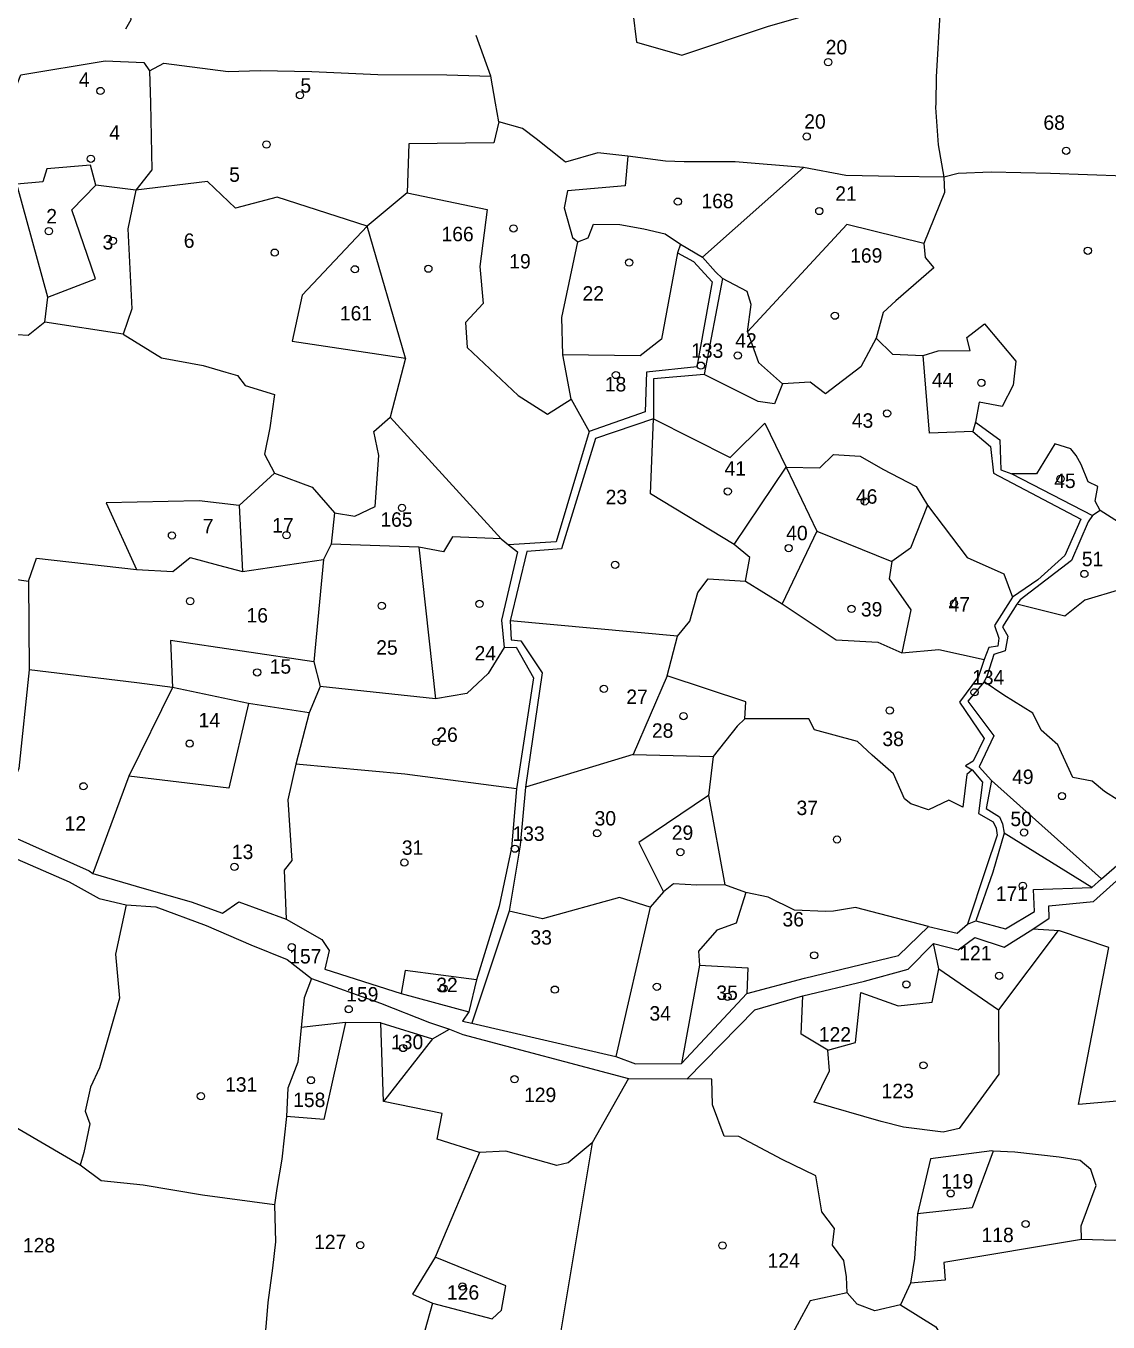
# Model space of a CAD drawing. Extents: x 176571 to 180224, y 250857 to 253450.
# Drawn here: x 178553.2 to 178853, y 252112.3 to 252471.4 of the extents above; entities that cross this region are included whole.
import ezdxf
from ezdxf.enums import TextEntityAlignment as Align

# ---------------------------------------------------------------- set-up
doc = ezdxf.new("R2010")
doc.units = 0
for name, color, linetype in [('1602', 240, 'Continuous'), ('1603', 240, 'Continuous'), ('A_POINTS', 252, 'Continuous')]:
    doc.layers.add(name, color=color, linetype=linetype)
doc.styles.add('HEBTXT', font='hebtxt.shx')

# ---------------------------------------------------------------- blocks, each defined once
blk = doc.blocks.new('1603')
at = {"layer": 'A_POINTS'}
blk.add_circle((0, 0), 0.25, dxfattribs=at)
at = {"style": 'HEBTXT'}
blk.add_attdef('PARCEL_NUM', text='', height=2, dxfattribs=at).set_placement((0, 1), align=Align.CENTER)
at = {"style": 'HEBTXT', "flags": 1}
blk.add_attdef('LOT_NUM', text='', height=2, dxfattribs=at).set_placement((0, -2.5), align=Align.CENTER)

msp = doc.modelspace()

# ---------------------------------------------------------------- linework, layer by layer
at = {"layer": '1602'}
for points in [[(178663.54, 252545.74), (178657.29, 252550.94), (178651.67, 252552.08), (178650.02, 252543.27), (178646.9, 252541.8), (178642.74, 252542.24), (178639.29, 252544.35), (178636, 252546.5), (178632.12, 252549.43), (178589.02, 252557), (178589.76, 252549.09), (178585.31, 252537.58), (178584.9, 252530.74), (178582.9, 252521.98), (178582.79, 252505.95), (178583.25, 252492.34), (178580.95, 252485.83), (178581.8, 252476.92), (178582.22, 252473.14), (178580.78, 252470.53)], [(178720.33, 252483.68), (178722.38, 252466.96), (178734.88, 252463.33), (178758.59, 252471.33), (178805.37, 252484.81), (178806.41, 252474.67), (178805.35, 252457.38), (178805.24, 252450)], [(178683.31, 252450), (178681.98, 252457.51), (178677.92, 252468.75)], [(178549.48, 252451.95), (178551.81, 252457.93), (178575.15, 252461.74), (178585.83, 252461.33), (178587.46, 252459), (178591.39, 252461.15), (178609.21, 252458.82), (178618.09, 252459.12), (178632.37, 252458.8), (178650.66, 252457.95), (178669.77, 252457.91), (178681.98, 252457.51)], [(178587.46, 252459), (178587.67, 252450)], [(178658.31, 252379.36), (178647.69, 252415.95), (178622.84, 252424.01), (178611.29, 252420.95), (178603.54, 252428.32), (178583.64, 252425.94), (178572.6, 252427.31), (178571.1, 252432.89), (178558.99, 252431.86), (178557.86, 252428.28), (178550.66, 252427.56), (178548.93, 252432.96), (178549.43, 252450)], [(178587.67, 252450), (178588.09, 252431.59), (178583.64, 252425.94), (178581.43, 252415.24), (178582.55, 252393.03), (178580.11, 252386.03), (178558.39, 252389.33), (178559.31, 252396.27), (178550.66, 252427.56)], [(178885.2, 252431.83), (178877.6, 252431.63), (178867.76, 252429.47), (178837, 252430.6), (178820.57, 252430.9), (178811.41, 252430.54), (178807.45, 252429.57), (178793.88, 252429.72), (178780.32, 252429.99), (178768.64, 252432.23), (178749.64, 252433.83), (178735.52, 252433.76), (178730.38, 252434.02), (178719.91, 252435.32), (178711.67, 252436.31), (178702.71, 252433.66), (178701.71, 252434.41), (178694.56, 252440.13), (178690.74, 252443.02), (178684.23, 252444.84), (178683.31, 252450)], [(178805.24, 252450), (178805.22, 252448.87), (178805.94, 252438.49), (178807.45, 252429.57), (178807.7, 252425.33), (178801.98, 252411.13), (178802.3, 252407.3), (178804.72, 252404.41), (178794.18, 252395.28), (178790.71, 252392.04), (178788.74, 252384.97), (178793.31, 252380.48), (178801.72, 252380.12), (178805.91, 252381.41), (178814.78, 252381.51), (178813.88, 252385.1), (178818.79, 252388.92), (178827.46, 252378.55), (178826.7, 252371.91), (178823.61, 252366.04), (178817.28, 252367.22), (178816.27, 252361.66), (178815.48, 252359.1), (178803.52, 252358.63), (178801.72, 252380.12)], [(178684.23, 252444.84), (178682.8, 252439.09), (178659.3, 252438.74), (178658.77, 252425.23), (178680.95, 252420.57), (178678.91, 252404.83), (178679.86, 252394.58), (178674.97, 252389.23), (178675.39, 252382.33), (178689.52, 252369.01), (178697.73, 252363.84), (178704.22, 252368.02), (178701.92, 252380.33)], [(178719.91, 252435.32), (178719.16, 252427.14), (178703.26, 252425.8), (178702.33, 252421.01), (178704.62, 252412.83), (178706.06, 252411.62), (178708.91, 252412.71), (178710.43, 252416.51), (178717.74, 252416.42), (178724.39, 252415.27), (178730.27, 252413.84), (178734.53, 252411.02), (178740.61, 252407.39), (178744.24, 252403.27), (178746.14, 252401.44), (178741.09, 252374.9), (178727.04, 252373.68), (178727.01, 252362.59), (178711, 252357.11), (178701.54, 252326.6), (178691.92, 252325.87), (178687.32, 252306.64), (178687.58, 252301.32), (178690.34, 252301.07), (178696.25, 252292.25), (178691.59, 252260.51), (178690.12, 252244.45), (178687.03, 252226.15), (178676.71, 252195.17)], [(178768.64, 252432.23), (178740.61, 252407.39)], [(178559.31, 252396.27), (178572.5, 252401.42), (178565.93, 252420.53), (178572.6, 252427.31)], [(178658.77, 252425.23), (178647.69, 252415.95), (178629.7, 252396.86), (178627, 252384.1), (178658.31, 252379.36), (178654.1, 252363.03), (178684.81, 252329.36), (178686.91, 252327.69)], [(178801.98, 252411.13), (178780.61, 252416.4), (178753.08, 252386.67), (178756.1, 252378.2), (178762.8, 252372.26)], [(178733.68, 252408.61), (178738.17, 252406.16), (178743.35, 252400.51), (178739.07, 252376.98), (178725.11, 252375.47), (178724.77, 252364.54), (178709.2, 252359.12), (178700.08, 252328.54), (178686.91, 252327.69), (178689.37, 252325.73), (178684.91, 252306.76), (178685.72, 252299.19), (178689.03, 252299.31), (178693.77, 252290.84), (178689.1, 252260.05), (178687.72, 252243.7), (178684.27, 252227.55), (178678.02, 252207.12), (178675.92, 252198.3)], [(178734.53, 252411.02), (178733.68, 252408.61), (178729.26, 252384.7), (178723.4, 252380), (178701.92, 252380.33), (178701.64, 252390.64), (178706.06, 252411.62)], [(178753.08, 252386.67), (178754.15, 252394.3), (178752.99, 252397.86), (178746.14, 252401.44)], [(178558.39, 252389.33), (178553.79, 252385.66), (178547.73, 252386.04), (178536.37, 252380.3), (178525.09, 252382.16), (178518.63, 252381.9), (178508.16, 252381.7), (178502.97, 252381.64), (178499.24, 252381.46), (178493.21, 252377.85), (178486.22, 252380.31)], [(178580.11, 252386.03), (178590.71, 252379.53), (178602.3, 252377.39), (178608.56, 252375.54), (178611.84, 252374.55), (178613.91, 252371.83), (178622.09, 252369.31), (178620.8, 252360.09), (178619.33, 252352.75), (178622.05, 252347.54), (178632.45, 252343.63), (178638.72, 252336.52), (178644.29, 252335.65), (178649.95, 252338.34), (178650.93, 252352.41), (178649.56, 252359.04), (178654.1, 252363.03)], [(178788.74, 252384.97), (178784.52, 252376.96), (178774.72, 252369.54), (178770.47, 252372.75), (178762.8, 252372.26), (178760.54, 252366.7), (178756.08, 252367.36), (178741.09, 252374.9)], [(178704.22, 252368.02), (178709.2, 252359.12)], [(178752.5, 252317.62), (178753.77, 252324.19), (178749.43, 252327.81), (178726.23, 252341.82), (178727.01, 252362.59), (178748.32, 252351.9), (178757.94, 252361.36), (178763.8, 252349.2), (178772.3, 252331.5), (178793.08, 252323.05), (178792.37, 252318.29), (178798.34, 252309.69), (178795.88, 252297.76)], [(178815.48, 252359.1), (178820.4, 252354.92), (178821.22, 252347.57), (178845.43, 252334.82), (178841, 252324.68), (178833.51, 252317.95), (178826.54, 252313.15), (178821.5, 252305.31), (178822.69, 252301.81), (178822.42, 252299.56), (178819.96, 252299.19), (178818.65, 252295.91), (178817.08, 252291.22), (178811.84, 252284.12), (178818.69, 252273.98), (178815.59, 252267.77), (178813.53, 252266.47), (178815.38, 252265.32), (178818.23, 252261.95), (178817.11, 252253.27), (178821.12, 252250.93), (178821.94, 252249.13), (178822.24, 252247.22), (178819.08, 252237.91), (178814.06, 252222.56)], [(178816.27, 252361.66), (178822.96, 252356.81), (178823.28, 252348.49), (178826.3, 252347.37), (178848.66, 252335.84), (178847.48, 252334.01), (178842.85, 252323.34), (178828.65, 252312.4), (178827.67, 252311.24), (178823.78, 252304.92), (178825.18, 252302.37), (178824.52, 252298.27), (178821.38, 252297.28), (178819.53, 252291.46), (178818.7, 252289.72), (178814.1, 252284.37), (178821.31, 252274.73), (178817.27, 252266.21), (178820.65, 252262.38), (178819.23, 252254.6), (178822.93, 252252.33), (178823.74, 252250.34), (178824.2, 252247.81), (178821.06, 252236.95), (178816.33, 252223.47)], [(178479.33, 252355.92), (178481.94, 252355.85), (178481.86, 252343.48), (178485.04, 252337.9), (178498.76, 252333.77), (178506.76, 252333.16), (178519.36, 252333.58), (178526.69, 252329.67), (178532.94, 252324.57), (178536.11, 252321.64), (178541.82, 252319.36), (178553.87, 252317.62), (178556.11, 252323.98), (178583.86, 252320.82), (178593.9, 252320.3), (178598.66, 252324.19), (178606.56, 252322.05), (178613.2, 252320.3), (178635.63, 252323.58)], [(178850.79, 252337.2), (178849.42, 252339.81), (178850.15, 252343.87), (178847.48, 252345.13), (178845.55, 252349.89), (178844.18, 252352.47), (178842.66, 252354.31), (178838.25, 252355.68), (178833.2, 252347.36), (178826.3, 252347.37)], [(178749.43, 252327.81), (178763.8, 252349.2), (178773.14, 252349.04), (178776.91, 252352.7), (178784.28, 252352.26), (178790.55, 252348.63), (178799.78, 252343.86), (178802.97, 252338.69), (178813.95, 252324.17), (178824.08, 252319.6), (178826.54, 252313.15)], [(178622.05, 252347.54), (178612.31, 252338.58), (178613.2, 252320.3)], [(178612.31, 252338.58), (178601.18, 252339.85), (178575.47, 252339.28), (178583.86, 252320.82)], [(178802.97, 252338.69), (178798.25, 252326.71), (178793.08, 252323.05)], [(178874.85, 252335.06), (178871.14, 252335.01), (178869.68, 252338.03), (178866.4, 252339.24), (178860.11, 252336.25), (178858.24, 252335.01), (178855.86, 252333.94), (178850.79, 252337.2), (178848.66, 252335.84)], [(178638.72, 252336.52), (178637.73, 252327.87), (178635.63, 252323.58), (178632.93, 252295.26), (178634.71, 252288.41), (178631.69, 252281.14), (178627.97, 252266.87), (178625.71, 252257), (178626.89, 252240.19), (178624.76, 252237.49), (178625.25, 252223.93)], [(178684.81, 252329.36), (178671.41, 252329.91), (178668.9, 252325.78), (178662, 252327.07), (178637.73, 252327.87)], [(178772.3, 252331.5), (178762.69, 252311.29)], [(178662, 252327.07), (178666.62, 252284.97)], [(178553.87, 252317.62), (178554.05, 252293.01), (178551.22, 252265.75), (178548.13, 252258.41), (178544.74, 252253.22)], [(178730.81, 252291.41), (178733.73, 252302.37), (178737.13, 252306.51), (178739.37, 252314.5), (178742.22, 252318.27), (178752.5, 252317.62), (178762.69, 252311.29), (178777.69, 252301.37), (178789.24, 252300.73), (178795.88, 252297.76), (178806.1, 252298.7), (178818.65, 252295.91)], [(178872.31, 252310.04), (178856.42, 252315.29), (178846.54, 252312.33), (178841.04, 252307.95), (178827.67, 252311.24)], [(178733.73, 252302.37), (178687.32, 252306.64)], [(178632.93, 252295.26), (178593.28, 252301.15), (178593.82, 252288.14), (178581.66, 252263.61), (178571.74, 252236.59)], [(178685.72, 252299.19), (178681.21, 252291.98), (178675.33, 252286.45), (178666.62, 252284.97), (178634.71, 252288.41)], [(178631.69, 252281.14), (178614.83, 252283.74), (178593.82, 252288.14), (178583.93, 252289.42), (178554.05, 252293.01)], [(178815.38, 252265.32), (178813.83, 252264.04), (178812.76, 252254.95), (178808.9, 252256.97), (178803.25, 252254.28), (178798.33, 252255.91), (178796.61, 252257.31), (178793.53, 252264.22), (178787.67, 252269.41), (178783.56, 252273.22), (178771.62, 252276.38), (178770.07, 252279.44), (178752.34, 252279.48), (178752.67, 252284.22), (178730.81, 252291.41), (178721.45, 252269.54), (178691.59, 252260.51)], [(178867.98, 252249.72), (178859.61, 252254.53), (178852.03, 252259.37), (178848.57, 252262.24), (178843.22, 252263.17), (178839.08, 252272.24), (178834.44, 252276.35), (178832.1, 252281.08), (178824.14, 252286.01), (178818.7, 252289.72)], [(178614.83, 252283.74), (178609.44, 252260.23), (178581.66, 252263.61)], [(178752.34, 252279.48), (178750.26, 252277.41), (178743.56, 252269.04), (178742.29, 252258.2), (178746.82, 252233.45)], [(178721.45, 252269.54), (178743.56, 252269.04)], [(178689.1, 252260.05), (178658.2, 252264.14), (178627.97, 252266.87)], [(178851.19, 252235.14), (178820.65, 252262.38)], [(178742.29, 252258.2), (178722.96, 252245.2), (178729.84, 252231.49)], [(178545.43, 252248.59), (178570.74, 252237.38), (178571.74, 252236.59), (178585.96, 252232.45), (178599.01, 252228.76), (178607.65, 252225.59), (178612.17, 252228.75), (178625.25, 252223.93), (178635.17, 252218.35), (178637.2, 252215.25), (178636.01, 252210.12), (178657.18, 252203.33), (178675.92, 252198.3), (178674.18, 252195.73), (178676.71, 252195.17), (178716.6, 252185.94), (178722.09, 252183.89), (178734.83, 252183.95), (178752.94, 252203.41), (178768.86, 252207.59), (178794.93, 252213.89), (178803.21, 252221.92), (178811.14, 252220.04), (178814.06, 252222.56), (178816.33, 252223.47), (178824.58, 252221.27), (178832.63, 252226.05), (178832.32, 252232.2), (178848.47, 252232.74), (178851.19, 252235.14), (178867.98, 252249.72)], [(178547.16, 252242.11), (178565.21, 252234.3), (178573.46, 252229.67), (178580.96, 252227.93), (178589.15, 252227.39), (178603.09, 252222.24), (178615.49, 252216.83), (178625.58, 252212.81), (178632.32, 252207.51), (178651.4, 252200.67), (178665.01, 252195.37), (178670.5, 252193.44), (178674.19, 252191.97), (178720.12, 252179.85), (178736.36, 252179.69), (178755.12, 252198.81), (178768.4, 252202.76), (178785.55, 252206.75), (178797.64, 252210.11), (178804.6, 252217.24), (178811.45, 252215.45), (178816.04, 252218.92), (178824.24, 252216.18), (178832.17, 252221.18), (178836.68, 252224.25), (178836.57, 252227.69), (178848.99, 252228.85), (178870.72, 252248.39)], [(178848.47, 252232.74), (178824.2, 252247.81)], [(178803.21, 252221.92), (178783, 252227.22), (178776.9, 252226.16), (178774.74, 252226.08), (178766.14, 252226.47), (178758.82, 252230.02), (178752.62, 252231.36), (178746.82, 252233.45), (178739.1, 252233.41), (178732.62, 252233.76), (178729.84, 252231.49), (178726.12, 252227.26), (178717.63, 252229.92), (178696.33, 252224.09), (178687.03, 252226.15)], [(178752.62, 252231.36), (178749.98, 252222.81), (178744.57, 252220.94), (178739.48, 252215.11), (178739.83, 252211.25), (178734.83, 252183.95)], [(178580.96, 252227.93), (178577.98, 252214.26), (178579.14, 252202.03), (178575.45, 252189.1), (178573.56, 252182.77), (178571.06, 252177.37), (178569.61, 252170.8), (178570.89, 252167.27), (178569.25, 252159.27), (178568.25, 252155.82)], [(178726.12, 252227.26), (178716.6, 252185.94)], [(178839.15, 252220.82), (178822.67, 252198.88), (178822.68, 252181.05), (178811.75, 252165.94), (178807.28, 252164.91), (178796.32, 252166.31), (178790.1, 252167.93), (178771.54, 252173.29), (178775.77, 252181.97), (178775.36, 252187.68), (178768, 252192.09), (178768.4, 252202.76)], [(178897.26, 252177.09), (178844.82, 252172.65), (178853.24, 252216.12), (178839.53, 252220.72), (178832.17, 252221.18)], [(178775.36, 252187.68), (178782.97, 252189.79), (178784.46, 252203.65), (178794.83, 252199.91), (178804.26, 252201), (178806.06, 252210.17), (178804.6, 252217.24)], [(178739.83, 252211.25), (178753.16, 252210.51), (178752.94, 252203.41)], [(178632.32, 252207.51), (178630.3, 252202.2), (178629.44, 252193.93), (178628.56, 252184.36), (178625.73, 252177.15), (178625.39, 252169.26), (178624.05, 252157.49), (178622.72, 252149.36), (178622.08, 252144.85), (178622.33, 252134.59), (178621.46, 252127.22), (178620.24, 252117.78), (178619.67, 252110.97), (178617.57, 252093.78), (178613.93, 252087.48), (178608, 252055.3), (178603.36, 252046.92), (178568.58, 252073.62), (178540.21, 252093.13)], [(178678.02, 252207.12), (178658.25, 252209.71), (178657.18, 252203.33)], [(178806.06, 252210.17), (178822.67, 252198.88)], [(178641.75, 252195.35), (178635.77, 252168.48), (178625.39, 252169.26)], [(178651.53, 252195.25), (178641.75, 252195.35), (178629.44, 252193.93)], [(178710.06, 252161.98), (178703.45, 252156.41), (178700.29, 252155.71), (178686.14, 252159.65), (178678.86, 252159.35), (178667.11, 252162.96), (178668.48, 252170.13), (178652.25, 252173.44), (178651.53, 252195.25), (178665.86, 252190.76), (178670.5, 252193.44)], [(178622.08, 252144.85), (178602.15, 252147.51), (178585.68, 252150.28), (178574.01, 252151.44), (178568.25, 252155.82), (178547.51, 252167.86), (178537.99, 252170.11), (178524.3, 252173.89), (178515.31, 252177.16), (178510.66, 252182.25), (178500.9, 252185.66), (178491.26, 252186.93), (178480.96, 252190.62)], [(178665.86, 252190.76), (178652.25, 252173.44)], [(178720.12, 252179.85), (178710.06, 252161.98), (178697.67, 252087.73)], [(178795.49, 252117.12), (178788.4, 252115.44), (178783.52, 252117.32), (178780.7, 252120.4), (178780.55, 252124.9), (178779.76, 252129.43), (178776.62, 252133.6), (178777.2, 252138.27), (178773.71, 252142.9), (178772.06, 252152.87), (178762.7, 252157.38), (178750.67, 252163.73), (178746.61, 252163.88), (178743.37, 252172.51), (178743.25, 252179.62), (178736.36, 252179.69)], [(178678.86, 252159.35), (178666.6, 252130.31), (178660.27, 252120.02), (178665.84, 252117.59), (178653.79, 252074.79), (178662.11, 252070.68)], [(178845.58, 252135.25), (178845.57, 252139), (178849.67, 252150.13), (178848.25, 252154.62), (178845.25, 252157.1), (178839.46, 252158.01), (178827.17, 252159.36), (178821.11, 252159.71), (178820.76, 252159.75), (178803.81, 252157.56), (178800.19, 252142.28), (178799.37, 252129.94), (178798.27, 252123.15), (178798.27, 252123.15)], [(178821.11, 252159.71), (178815.35, 252143.99), (178800.19, 252142.28)], [(178891.43, 252148.68), (178886.15, 252148.27), (178883.11, 252144.44), (178879.22, 252142.58), (178874.47, 252143.09), (178868.81, 252141.19), (178867.29, 252136.06), (178866.72, 252135.95), (178854.88, 252134.97), (178845.58, 252135.25), (178807.45, 252128.8), (178807.88, 252123.95), (178798.27, 252123.15), (178795.49, 252117.12), (178805.26, 252110.97), (178808.38, 252105.72), (178808.62, 252092.34), (178807.35, 252079.6), (178805.12, 252076.65), (178807.37, 252068.23), (178819.66, 252066.69), (178824.94, 252069.68), (178831.6, 252068.14)], [(178665.84, 252117.59), (178682.33, 252113.22), (178684.96, 252115.62), (178686.16, 252122.41), (178666.6, 252130.31)], [(178780.7, 252120.4), (178770.45, 252118.25), (178764.45, 252107.16), (178756.78, 252109.25), (178749.31, 252107.64), (178741.82, 252106.52), (178739.98, 252103.72), (178735.68, 252103.58), (178730.79, 252079.79), (178733.18, 252077.1), (178732.48, 252065.94), (178728.66, 252041.43), (178726.23, 252030.97), (178711.35, 252021.93), (178705.72, 252013.54), (178697.31, 252016.69), (178693.12, 252008.53), (178686.8, 251997.16)]]:
    msp.add_lwpolyline(points, dxfattribs=at)

# ---------------------------------------------------------------- block references
at = {"layer": '1603'}
ref = msp.add_blockref('1603', (178775.45, 252461.41), dxfattribs=dict(at, xscale=4, yscale=4, zscale=4))
ref.add_attrib('PARCEL_NUM', '20', (178774.76, 252463.56), dxfattribs={"layer": '0', "height": 4, "style": 'HEBTXT'})
ref = msp.add_blockref('1603', (178573.84, 252453.43), dxfattribs=dict(at, xscale=4, yscale=4, zscale=4))
ref.add_attrib('PARCEL_NUM', '4', (178567.85, 252454.57), dxfattribs={"layer": '0', "height": 4, "style": 'HEBTXT'})
ref = msp.add_blockref('1603', (178629.12, 252452.25), dxfattribs=dict(at, xscale=4, yscale=4, zscale=4))
ref.add_attrib('PARCEL_NUM', '5', (178629.23, 252452.96), dxfattribs={"layer": '0', "height": 4, "style": 'HEBTXT'})
ref = msp.add_blockref('1603', (178769.5, 252440.81), dxfattribs=dict(at, xscale=4, yscale=4, zscale=4))
ref.add_attrib('PARCEL_NUM', '20', (178768.81, 252442.97), dxfattribs={"layer": '0', "height": 4, "style": 'HEBTXT'})
ref = msp.add_blockref('1603', (178841.37, 252436.86), dxfattribs=dict(at, xscale=4, yscale=4, zscale=4))
ref.add_attrib('PARCEL_NUM', '68', (178835.08, 252442.67), dxfattribs={"layer": '0', "height": 4, "style": 'HEBTXT'})
ref = msp.add_blockref('1603', (178571.18, 252434.64), dxfattribs=dict(at, xscale=4, yscale=4, zscale=4))
ref.add_attrib('PARCEL_NUM', '4', (178576.28, 252439.89), dxfattribs={"layer": '0', "height": 4, "style": 'HEBTXT'})
ref = msp.add_blockref('1603', (178619.85, 252438.6), dxfattribs=dict(at, xscale=4, yscale=4, zscale=4))
ref.add_attrib('PARCEL_NUM', '5', (178609.5, 252428.25), dxfattribs={"layer": '0', "height": 4, "style": 'HEBTXT'})
ref = msp.add_blockref('1603', (178772.98, 252420.16), dxfattribs=dict(at, xscale=4, yscale=4, zscale=4))
ref.add_attrib('PARCEL_NUM', '21', (178777.41, 252423), dxfattribs={"layer": '0', "height": 4, "style": 'HEBTXT'})
ref = msp.add_blockref('1603', (178733.81, 252422.76), dxfattribs=dict(at, xscale=4, yscale=4, zscale=4))
ref.add_attrib('PARCEL_NUM', '168', (178740.33, 252420.94), dxfattribs={"layer": '0', "height": 4, "style": 'HEBTXT'})
ref = msp.add_blockref('1603', (178559.53, 252414.57), dxfattribs=dict(at, xscale=4, yscale=4, zscale=4))
ref.add_attrib('PARCEL_NUM', '2', (178558.84, 252416.72), dxfattribs={"layer": '0', "height": 4, "style": 'HEBTXT'})
ref = msp.add_blockref('1603', (178664.69, 252404.18), dxfattribs=dict(at, xscale=4, yscale=4, zscale=4))
ref.add_attrib('PARCEL_NUM', '166', (178668.32, 252411.79), dxfattribs={"layer": '0', "height": 4, "style": 'HEBTXT'})
ref = msp.add_blockref('1603', (178688.26, 252415.34), dxfattribs=dict(at, xscale=4, yscale=4, zscale=4))
ref.add_attrib('PARCEL_NUM', '19', (178687.09, 252404.24), dxfattribs={"layer": '0', "height": 4, "style": 'HEBTXT'})
ref = msp.add_blockref('1603', (178847.37, 252409.16), dxfattribs=dict(at, xscale=4, yscale=4, zscale=4))
ref.add_attrib('PARCEL_NUM', '67', (178855.35, 252413.85), dxfattribs={"layer": '0', "height": 4, "style": 'HEBTXT'})
ref = msp.add_blockref('1603', (178577.3, 252411.93), dxfattribs=dict(at, xscale=4, yscale=4, zscale=4))
ref.add_attrib('PARCEL_NUM', '3', (178574.43, 252409.51), dxfattribs={"layer": '0', "height": 4, "style": 'HEBTXT'})
ref = msp.add_blockref('1603', (178622.11, 252408.63), dxfattribs=dict(at, xscale=4, yscale=4, zscale=4))
ref.add_attrib('PARCEL_NUM', '6', (178596.92, 252409.96), dxfattribs={"layer": '0', "height": 4, "style": 'HEBTXT'})
ref = msp.add_blockref('1603', (178777.31, 252391.16), dxfattribs=dict(at, xscale=4, yscale=4, zscale=4))
ref.add_attrib('PARCEL_NUM', '169', (178781.53, 252405.85), dxfattribs={"layer": '0', "height": 4, "style": 'HEBTXT'})
ref = msp.add_blockref('1603', (178644.33, 252404.02), dxfattribs=dict(at, xscale=4, yscale=4, zscale=4))
ref.add_attrib('PARCEL_NUM', '161', (178640.17, 252389.84), dxfattribs={"layer": '0', "height": 4, "style": 'HEBTXT'})
ref = msp.add_blockref('1603', (178720.31, 252405.88), dxfattribs=dict(at, xscale=4, yscale=4, zscale=4))
ref.add_attrib('PARCEL_NUM', '22', (178707.38, 252395.33), dxfattribs={"layer": '0', "height": 4, "style": 'HEBTXT'})
ref = msp.add_blockref('1603', (178740.17, 252377.33), dxfattribs=dict(at, xscale=4, yscale=4, zscale=4))
ref.add_attrib('PARCEL_NUM', '133', (178737.47, 252379.49), dxfattribs={"layer": '0', "height": 4, "style": 'HEBTXT'})
ref = msp.add_blockref('1603', (178750.39, 252380.13), dxfattribs=dict(at, xscale=4, yscale=4, zscale=4))
ref.add_attrib('PARCEL_NUM', '42', (178749.7, 252382.29), dxfattribs={"layer": '0', "height": 4, "style": 'HEBTXT'})
ref = msp.add_blockref('1603', (178716.64, 252374.72), dxfattribs=dict(at, xscale=4, yscale=4, zscale=4))
ref.add_attrib('PARCEL_NUM', '18', (178713.56, 252370.17), dxfattribs={"layer": '0', "height": 4, "style": 'HEBTXT'})
ref = msp.add_blockref('1603', (178817.88, 252372.56), dxfattribs=dict(at, xscale=4, yscale=4, zscale=4))
ref.add_attrib('PARCEL_NUM', '44', (178804.19, 252371.32), dxfattribs={"layer": '0', "height": 4, "style": 'HEBTXT'})
ref = msp.add_blockref('1603', (178791.76, 252364.1), dxfattribs=dict(at, xscale=4, yscale=4, zscale=4))
ref.add_attrib('PARCEL_NUM', '43', (178781.99, 252360.11), dxfattribs={"layer": '0', "height": 4, "style": 'HEBTXT'})
ref = msp.add_blockref('1603', (178747.63, 252342.48), dxfattribs=dict(at, xscale=4, yscale=4, zscale=4))
ref.add_attrib('PARCEL_NUM', '41', (178746.74, 252346.85), dxfattribs={"layer": '0', "height": 4, "style": 'HEBTXT'})
ref = msp.add_blockref('1603', (178839.8, 252345.96), dxfattribs=dict(at, xscale=4, yscale=4, zscale=4))
ref.add_attrib('PARCEL_NUM', '45', (178838.06, 252343.42), dxfattribs={"layer": '0', "height": 4, "style": 'HEBTXT'})
ref = msp.add_blockref('1603', (178716.41, 252322.13), dxfattribs=dict(at, xscale=4, yscale=4, zscale=4))
ref.add_attrib('PARCEL_NUM', '23', (178713.79, 252338.92), dxfattribs={"layer": '0', "height": 4, "style": 'HEBTXT'})
ref = msp.add_blockref('1603', (178785.58, 252339.71), dxfattribs=dict(at, xscale=4, yscale=4, zscale=4))
ref.add_attrib('PARCEL_NUM', '46', (178783.13, 252339.07), dxfattribs={"layer": '0', "height": 4, "style": 'HEBTXT'})
ref = msp.add_blockref('1603', (178657.38, 252337.94), dxfattribs=dict(at, xscale=4, yscale=4, zscale=4))
ref.add_attrib('PARCEL_NUM', '165', (178651.39, 252332.69), dxfattribs={"layer": '0', "height": 4, "style": 'HEBTXT'})
ref = msp.add_blockref('1603', (178593.65, 252330.28), dxfattribs=dict(at, xscale=4, yscale=4, zscale=4))
ref.add_attrib('PARCEL_NUM', '7', (178602.18, 252330.86), dxfattribs={"layer": '0', "height": 4, "style": 'HEBTXT'})
ref = msp.add_blockref('1603', (178625.38, 252330.35), dxfattribs=dict(at, xscale=4, yscale=4, zscale=4))
ref.add_attrib('PARCEL_NUM', '17', (178621.41, 252331.09), dxfattribs={"layer": '0', "height": 4, "style": 'HEBTXT'})
ref = msp.add_blockref('1603', (178764.5, 252326.78), dxfattribs=dict(at, xscale=4, yscale=4, zscale=4))
ref.add_attrib('PARCEL_NUM', '40', (178763.81, 252328.94), dxfattribs={"layer": '0', "height": 4, "style": 'HEBTXT'})
ref = msp.add_blockref('1603', (178846.42, 252319.6), dxfattribs=dict(at, xscale=4, yscale=4, zscale=4))
ref.add_attrib('PARCEL_NUM', '51', (178845.72, 252321.76), dxfattribs={"layer": '0', "height": 4, "style": 'HEBTXT'})
ref = msp.add_blockref('1603', (178598.71, 252312.07), dxfattribs=dict(at, xscale=4, yscale=4, zscale=4))
ref.add_attrib('PARCEL_NUM', '16', (178614.31, 252306.16), dxfattribs={"layer": '0', "height": 4, "style": 'HEBTXT'})
ref = msp.add_blockref('1603', (178651.78, 252310.76), dxfattribs=dict(at, xscale=4, yscale=4, zscale=4))
ref.add_attrib('PARCEL_NUM', '25', (178650.24, 252297.24), dxfattribs={"layer": '0', "height": 4, "style": 'HEBTXT'})
ref = msp.add_blockref('1603', (178678.84, 252311.31), dxfattribs=dict(at, xscale=4, yscale=4, zscale=4))
ref.add_attrib('PARCEL_NUM', '24', (178677.48, 252295.64), dxfattribs={"layer": '0', "height": 4, "style": 'HEBTXT'})
ref = msp.add_blockref('1603', (178781.92, 252309.92), dxfattribs=dict(at, xscale=4, yscale=4, zscale=4))
ref.add_attrib('PARCEL_NUM', '39', (178784.51, 252307.82), dxfattribs={"layer": '0', "height": 4, "style": 'HEBTXT'})
ref = msp.add_blockref('1603', (178810.3, 252311.4), dxfattribs=dict(at, xscale=4, yscale=4, zscale=4))
ref.add_attrib('PARCEL_NUM', '47', (178808.77, 252309.19), dxfattribs={"layer": '0', "height": 4, "style": 'HEBTXT'})
ref = msp.add_blockref('1603', (178617.25, 252292.33), dxfattribs=dict(at, xscale=4, yscale=4, zscale=4))
ref.add_attrib('PARCEL_NUM', '15', (178620.72, 252291.98), dxfattribs={"layer": '0', "height": 4, "style": 'HEBTXT'})
ref = msp.add_blockref('1603', (178816, 252286.81), dxfattribs=dict(at, xscale=4, yscale=4, zscale=4))
ref.add_attrib('PARCEL_NUM', '134', (178815.3, 252288.97), dxfattribs={"layer": '0', "height": 4, "style": 'HEBTXT'})
ref = msp.add_blockref('1603', (178713.31, 252287.77), dxfattribs=dict(at, xscale=4, yscale=4, zscale=4))
ref.add_attrib('PARCEL_NUM', '27', (178719.52, 252283.58), dxfattribs={"layer": '0', "height": 4, "style": 'HEBTXT'})
ref = msp.add_blockref('1603', (178792.5, 252281.77), dxfattribs=dict(at, xscale=4, yscale=4, zscale=4))
ref.add_attrib('PARCEL_NUM', '38', (178790.46, 252271.92), dxfattribs={"layer": '0', "height": 4, "style": 'HEBTXT'})
ref = msp.add_blockref('1603', (178598.56, 252272.59), dxfattribs=dict(at, xscale=4, yscale=4, zscale=4))
ref.add_attrib('PARCEL_NUM', '14', (178601.04, 252277.12), dxfattribs={"layer": '0', "height": 4, "style": 'HEBTXT'})
ref = msp.add_blockref('1603', (178735.36, 252280.23), dxfattribs=dict(at, xscale=4, yscale=4, zscale=4))
ref.add_attrib('PARCEL_NUM', '28', (178726.61, 252274.21), dxfattribs={"layer": '0', "height": 4, "style": 'HEBTXT'})
ref = msp.add_blockref('1603', (178666.89, 252273.08), dxfattribs=dict(at, xscale=4, yscale=4, zscale=4))
ref.add_attrib('PARCEL_NUM', '26', (178666.89, 252273.08), dxfattribs={"layer": '0', "height": 4, "style": 'HEBTXT'})
ref = msp.add_blockref('1603', (178840.22, 252258.07), dxfattribs=dict(at, xscale=4, yscale=4, zscale=4))
ref.add_attrib('PARCEL_NUM', '49', (178826.39, 252261.4), dxfattribs={"layer": '0', "height": 4, "style": 'HEBTXT'})
ref = msp.add_blockref('1603', (178569.13, 252260.77), dxfattribs=dict(at, xscale=4, yscale=4, zscale=4))
ref.add_attrib('PARCEL_NUM', '12', (178563.92, 252248.49), dxfattribs={"layer": '0', "height": 4, "style": 'HEBTXT'})
ref = msp.add_blockref('1603', (178777.89, 252246.02), dxfattribs=dict(at, xscale=4, yscale=4, zscale=4))
ref.add_attrib('PARCEL_NUM', '37', (178766.67, 252252.8), dxfattribs={"layer": '0', "height": 4, "style": 'HEBTXT'})
ref = msp.add_blockref('1603', (178711.42, 252247.75), dxfattribs=dict(at, xscale=4, yscale=4, zscale=4))
ref.add_attrib('PARCEL_NUM', '30', (178710.73, 252249.91), dxfattribs={"layer": '0', "height": 4, "style": 'HEBTXT'})
ref = msp.add_blockref('1603', (178829.7, 252247.99), dxfattribs=dict(at, xscale=4, yscale=4, zscale=4))
ref.add_attrib('PARCEL_NUM', '50', (178825.93, 252249.74), dxfattribs={"layer": '0', "height": 4, "style": 'HEBTXT'})
ref = msp.add_blockref('1603', (178688.66, 252243.49), dxfattribs=dict(at, xscale=4, yscale=4, zscale=4))
ref.add_attrib('PARCEL_NUM', '133', (178687.97, 252245.65), dxfattribs={"layer": '0', "height": 4, "style": 'HEBTXT'})
ref = msp.add_blockref('1603', (178734.5, 252242.55), dxfattribs=dict(at, xscale=4, yscale=4, zscale=4))
ref.add_attrib('PARCEL_NUM', '29', (178732.11, 252245.94), dxfattribs={"layer": '0', "height": 4, "style": 'HEBTXT'})
ref = msp.add_blockref('1603', (178610.96, 252238.46), dxfattribs=dict(at, xscale=4, yscale=4, zscale=4))
ref.add_attrib('PARCEL_NUM', '13', (178610.26, 252240.62), dxfattribs={"layer": '0', "height": 4, "style": 'HEBTXT'})
ref = msp.add_blockref('1603', (178658.03, 252239.63), dxfattribs=dict(at, xscale=4, yscale=4, zscale=4))
ref.add_attrib('PARCEL_NUM', '31', (178657.34, 252241.79), dxfattribs={"layer": '0', "height": 4, "style": 'HEBTXT'})
ref = msp.add_blockref('1603', (178829.36, 252233.19), dxfattribs=dict(at, xscale=4, yscale=4, zscale=4))
ref.add_attrib('PARCEL_NUM', '171', (178821.88, 252229.03), dxfattribs={"layer": '0', "height": 4, "style": 'HEBTXT'})
ref = msp.add_blockref('1603', (178771.57, 252213.94), dxfattribs=dict(at, xscale=4, yscale=4, zscale=4))
ref.add_attrib('PARCEL_NUM', '36', (178762.78, 252221.93), dxfattribs={"layer": '0', "height": 4, "style": 'HEBTXT'})
ref = msp.add_blockref('1603', (178699.73, 252204.43), dxfattribs=dict(at, xscale=4, yscale=4, zscale=4))
ref.add_attrib('PARCEL_NUM', '33', (178692.97, 252216.9), dxfattribs={"layer": '0', "height": 4, "style": 'HEBTXT'})
ref = msp.add_blockref('1603', (178626.83, 252216.22), dxfattribs=dict(at, xscale=4, yscale=4, zscale=4))
ref.add_attrib('PARCEL_NUM', '157', (178626.14, 252211.68), dxfattribs={"layer": '0', "height": 4, "style": 'HEBTXT'})
ref = msp.add_blockref('1603', (178822.82, 252208.28), dxfattribs=dict(at, xscale=4, yscale=4, zscale=4))
ref.add_attrib('PARCEL_NUM', '121', (178811.75, 252212.55), dxfattribs={"layer": '0', "height": 4, "style": 'HEBTXT'})
ref = msp.add_blockref('1603', (178668.88, 252204.78), dxfattribs=dict(at, xscale=4, yscale=4, zscale=4))
ref.add_attrib('PARCEL_NUM', '32', (178666.87, 252203.75), dxfattribs={"layer": '0', "height": 4, "style": 'HEBTXT'})
ref = msp.add_blockref('1603', (178642.62, 252198.99), dxfattribs=dict(at, xscale=4, yscale=4, zscale=4))
ref.add_attrib('PARCEL_NUM', '159', (178641.93, 252201.15), dxfattribs={"layer": '0', "height": 4, "style": 'HEBTXT'})
ref = msp.add_blockref('1603', (178728, 252205.24), dxfattribs=dict(at, xscale=4, yscale=4, zscale=4))
ref.add_attrib('PARCEL_NUM', '34', (178725.93, 252195.86), dxfattribs={"layer": '0', "height": 4, "style": 'HEBTXT'})
ref = msp.add_blockref('1603', (178747.55, 252202.47), dxfattribs=dict(at, xscale=4, yscale=4, zscale=4))
ref.add_attrib('PARCEL_NUM', '35', (178744.47, 252201.58), dxfattribs={"layer": '0', "height": 4, "style": 'HEBTXT'})
ref = msp.add_blockref('1603', (178797.1, 252205.89), dxfattribs=dict(at, xscale=4, yscale=4, zscale=4))
ref.add_attrib('PARCEL_NUM', '122', (178772.85, 252190.04), dxfattribs={"layer": '0', "height": 4, "style": 'HEBTXT'})
ref = msp.add_blockref('1603', (178657.7, 252188.25), dxfattribs=dict(at, xscale=4, yscale=4, zscale=4))
ref.add_attrib('PARCEL_NUM', '130', (178654.34, 252187.92), dxfattribs={"layer": '0', "height": 4, "style": 'HEBTXT'})
ref = msp.add_blockref('1603', (178801.83, 252183.46), dxfattribs=dict(at, xscale=4, yscale=4, zscale=4))
ref.add_attrib('PARCEL_NUM', '123', (178790.24, 252174.36), dxfattribs={"layer": '0', "height": 4, "style": 'HEBTXT'})
ref = msp.add_blockref('1603', (178601.68, 252174.92), dxfattribs=dict(at, xscale=4, yscale=4, zscale=4))
ref.add_attrib('PARCEL_NUM', '131', (178608.37, 252176.15), dxfattribs={"layer": '0', "height": 4, "style": 'HEBTXT'})
ref = msp.add_blockref('1603', (178632.17, 252179.32), dxfattribs=dict(at, xscale=4, yscale=4, zscale=4))
ref.add_attrib('PARCEL_NUM', '158', (178627.23, 252171.9), dxfattribs={"layer": '0', "height": 4, "style": 'HEBTXT'})
ref = msp.add_blockref('1603', (178688.56, 252179.61), dxfattribs=dict(at, xscale=4, yscale=4, zscale=4))
ref.add_attrib('PARCEL_NUM', '129', (178691.19, 252173.28), dxfattribs={"layer": '0', "height": 4, "style": 'HEBTXT'})
ref = msp.add_blockref('1603', (178809.38, 252147.99), dxfattribs=dict(at, xscale=4, yscale=4, zscale=4))
ref.add_attrib('PARCEL_NUM', '119', (178806.72, 252149.33), dxfattribs={"layer": '0', "height": 4, "style": 'HEBTXT'})
ref = msp.add_blockref('1603', (178830.15, 252139.5), dxfattribs=dict(at, xscale=4, yscale=4, zscale=4))
ref.add_attrib('PARCEL_NUM', '118', (178817.93, 252134.47), dxfattribs={"layer": '0', "height": 4, "style": 'HEBTXT'})
ref = msp.add_blockref('1603', (178539.73, 252126.97), dxfattribs=dict(at, xscale=4, yscale=4, zscale=4))
ref.add_attrib('PARCEL_NUM', '128', (178552.37, 252131.62), dxfattribs={"layer": '0', "height": 4, "style": 'HEBTXT'})
ref = msp.add_blockref('1603', (178645.83, 252133.65), dxfattribs=dict(at, xscale=4, yscale=4, zscale=4))
ref.add_attrib('PARCEL_NUM', '127', (178633.02, 252132.53), dxfattribs={"layer": '0', "height": 4, "style": 'HEBTXT'})
ref = msp.add_blockref('1603', (178746.18, 252133.53), dxfattribs=dict(at, xscale=4, yscale=4, zscale=4))
ref.add_attrib('PARCEL_NUM', '124', (178758.66, 252127.38), dxfattribs={"layer": '0', "height": 4, "style": 'HEBTXT'})
ref = msp.add_blockref('1603', (178674.11, 252122.2), dxfattribs=dict(at, xscale=4, yscale=4, zscale=4))
ref.add_attrib('PARCEL_NUM', '126', (178669.84, 252118.54), dxfattribs={"layer": '0', "height": 4, "style": 'HEBTXT'})

doc.saveas('drawing.dxf')
